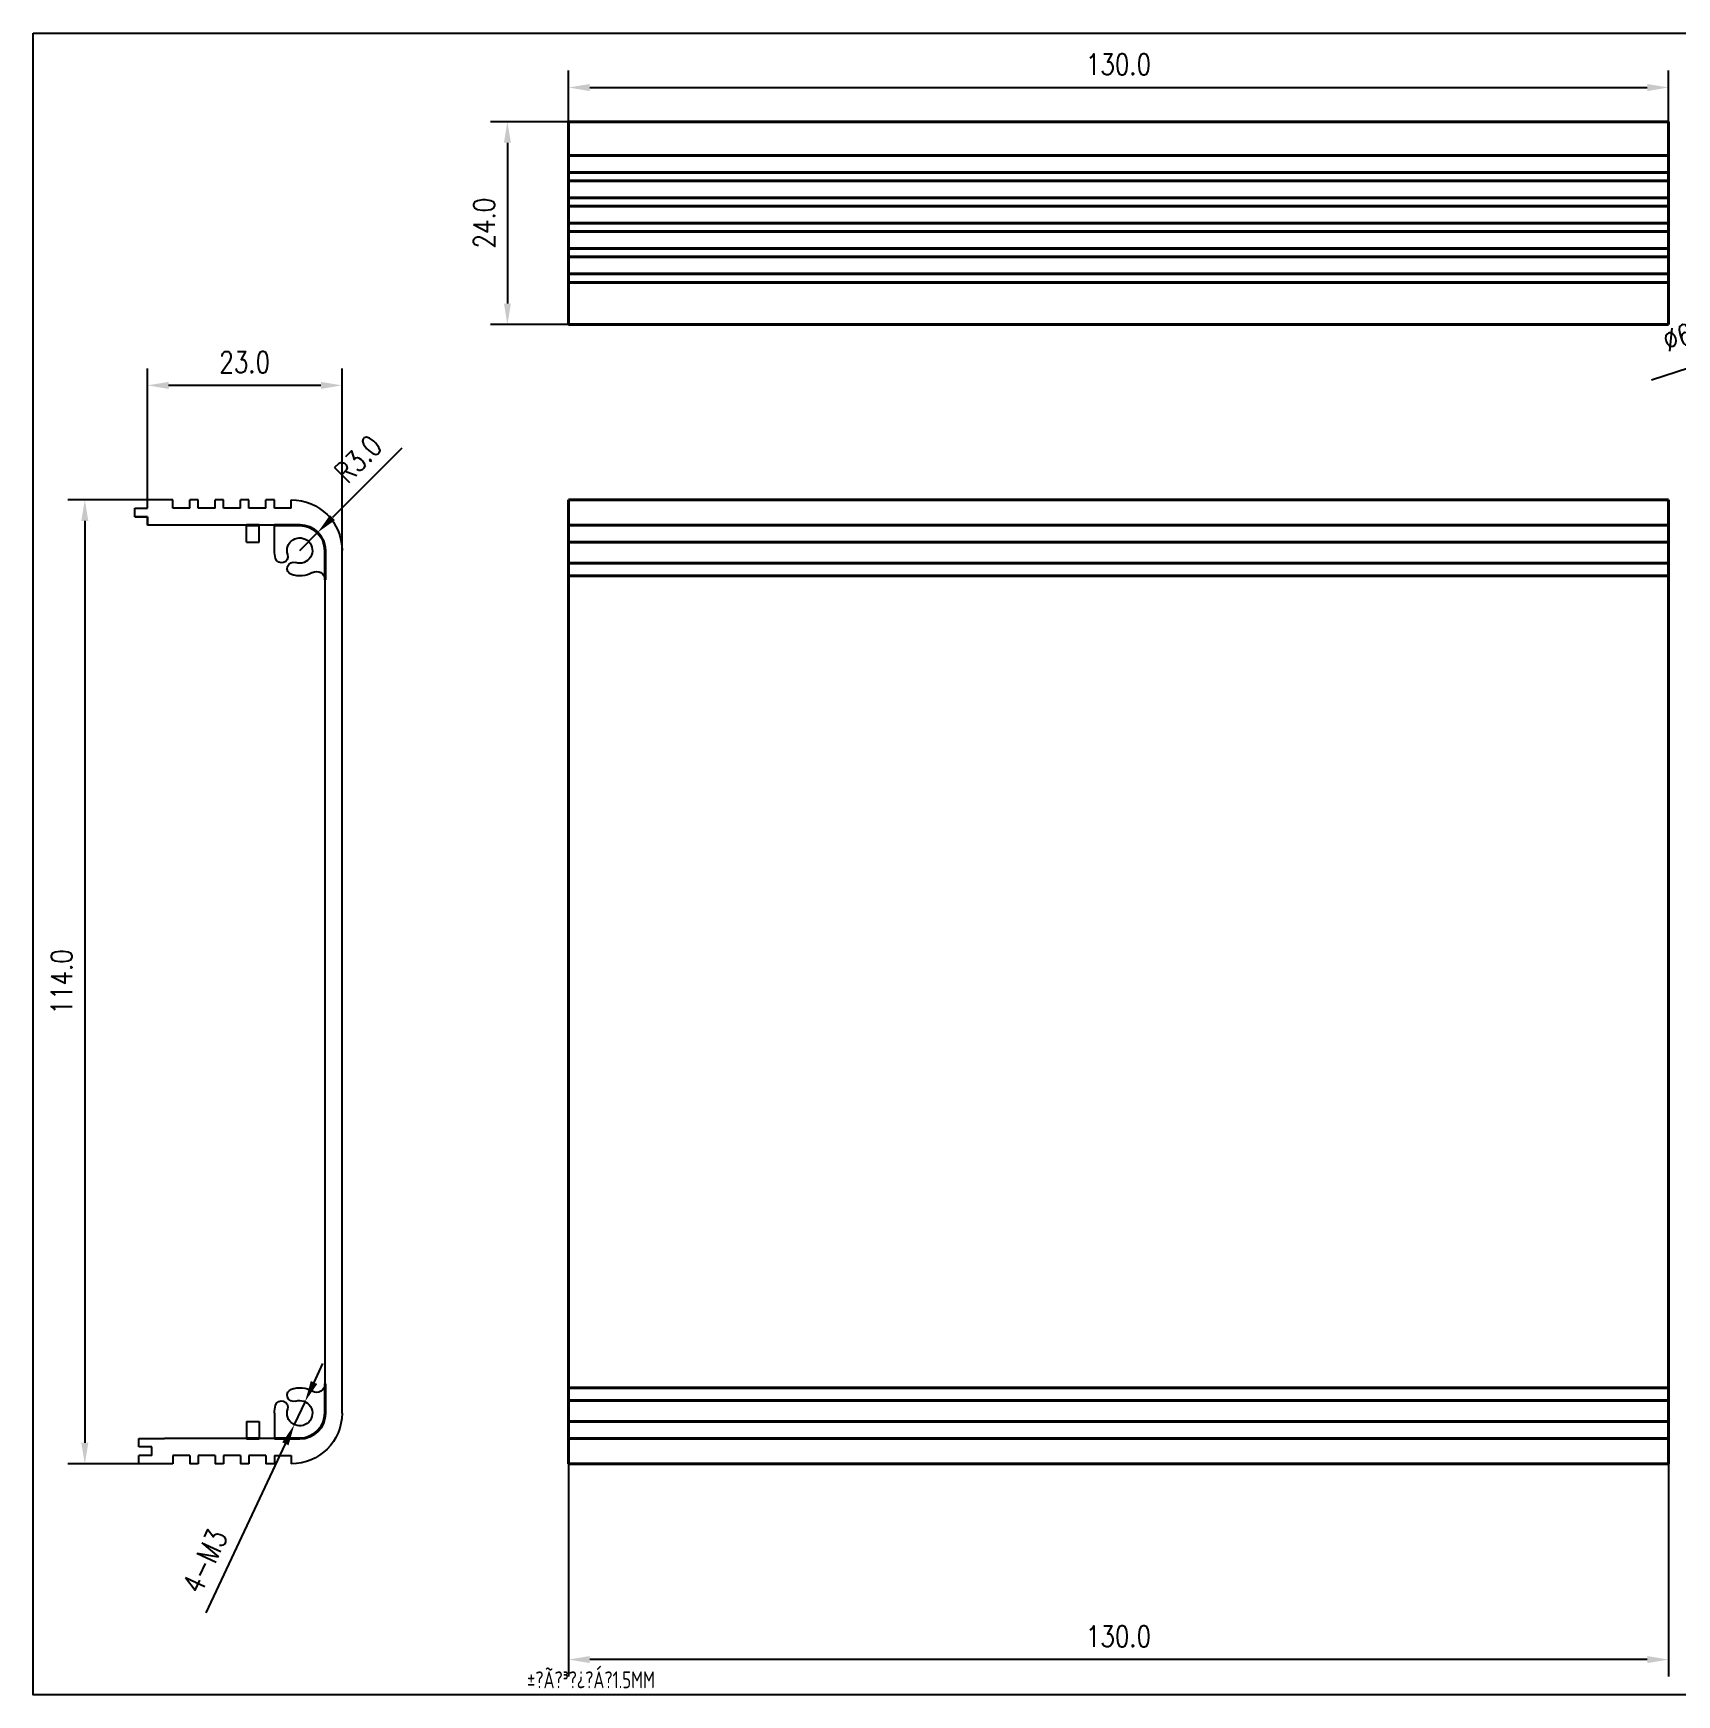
# Model space of a CAD drawing. Extents: x 2504 to 3118, y 66 to 340.
# Drawn here: x 2503.6 to 2697.9, y 143.3 to 339.8 of the extents above; entities that cross this region are included whole.
import ezdxf

# ---------------------------------------------------------------- set-up
doc = ezdxf.new("R2010")
doc.units = 0
doc.header["$MEASUREMENT"] = 0
doc.layers.get('0').update_dxf_attribs({"linetype": 'CONTINUOUS'})
doc.layers.get('DEFPOINTS').update_dxf_attribs({"linetype": 'CONTINUOUS'})
doc.layers.add('尺寸标注', color=7, linetype='CONTINUOUS')
doc.styles.add('PC_TEXTSTYLE', font='isocp.shx', dxfattribs={"width": 0.8, "bigfont": 'hzfs.shx'})
doc.styles.add('TH_GBDIM', font='romans.shx', dxfattribs={"width": 0.8, "bigfont": 'gbcbig.shx'})
doc.dimstyles.new('TH_GBDIM', dxfattribs={"dimtxt": 2.5, "dimasz": 2.5, "dimexe": 2, "dimexo": 0, "dimgap": 1.5, "dimtad": 1, "dimdec": 1, "dimzin": 0, "dimdsep": 46, "dimtxsty": 'TH_GBDIM', "dimcen": 2.5, "dimclrd": 5, "dimclre": 5, "dimclrt": 256, "dimadec": 0, "dimazin": 0, "dimtfac": 0.714286, "dimtdec": 1, "dimtmove": 0, "dimatfit": 3, "dimfxl": 1, "dimtzin": 0, "dimlwd": -1, "dimlwe": -1, "dimarcsym": 0})

# ---------------------------------------------------------------- blocks, each defined once
blk = doc.blocks.new('*D61')
at = {"layer": 'DEFPOINTS', "color": 0, "ltscale": 5, "transparency": 16777216}
for p in [(2735.48, 312.1), (2729.77, 310.23)]:
    blk.add_point(p, dxfattribs=at)
at = {"layer": '尺寸标注', "color": 5, "ltscale": 5, "transparency": 16777216}
for p, q in [((2737.85, 312.88), (2740.23, 313.66)), ((2735.48, 312.1), (2729.77, 310.23)), ((2694.93, 298.81), (2727.4, 309.45))]:
    blk.add_line(p, q, dxfattribs=at)
for points in [[(2737.72, 313.28), (2737.98, 312.49), (2735.48, 312.1)], [(2727.27, 309.85), (2727.53, 309.06), (2729.77, 310.23)]]:
    blk.add_solid(points, dxfattribs=at)
at = {"layer": '尺寸标注', "lineweight": 40, "ltscale": 5, "transparency": 16777216, "insert": (2708.92, 306.98), "char_height": 2.5, "attachment_point": 5, "rotation": 18.1554, "style": 'TH_GBDIM'}
blk.add_mtext('∅6.0 (countersunk)', dxfattribs=at)
blk = doc.blocks.new('*D182')
at = {"color": 5, "transparency": 16777216}
for p, q in [((2566.92, 170.64), (2566.92, 145.5)), ((2696.92, 170.64), (2696.92, 145.5)), ((2694.42, 147.5), (2569.42, 147.5))]:
    blk.add_line(p, q, dxfattribs=at)
for points in [[(2569.42, 147.92), (2569.42, 147.08), (2566.92, 147.5)], [(2694.42, 147.92), (2694.42, 147.08), (2696.92, 147.5)]]:
    blk.add_solid(points, dxfattribs=at)
at = {"layer": 'DEFPOINTS', "color": 0, "transparency": 16777216}
for p in [(2566.92, 170.64), (2696.92, 170.64), (2566.92, 147.5)]:
    blk.add_point(p, dxfattribs=at)
at = {"lineweight": 40, "transparency": 16777216, "insert": (2631.92, 150.25), "char_height": 2.5, "attachment_point": 5, "style": 'TH_GBDIM'}
blk.add_mtext('130.0', dxfattribs=at)
blk = doc.blocks.new('*D183')
at = {"color": 5, "transparency": 16777216}
for p, q in [((2547.19, 290.75), (2539.01, 282.53)), ((2535.13, 278.64), (2537.24, 280.76))]:
    blk.add_line(p, q, dxfattribs=at)
blk.add_solid([(2538.71, 282.83), (2539.3, 282.24), (2537.24, 280.76)], dxfattribs=at)
at = {"layer": 'DEFPOINTS', "color": 0, "transparency": 16777216}
for p in [(2537.24, 280.76), (2535.13, 278.64)]:
    blk.add_point(p, dxfattribs=at)
at = {"lineweight": 40, "transparency": 16777216, "insert": (2542.04, 289.47), "char_height": 2.5, "attachment_point": 5, "rotation": 45.0999, "style": 'TH_GBDIM'}
blk.add_mtext('R3.0', dxfattribs=at)
blk = doc.blocks.new('xc3')
for p, q in [((305.89, 1029.5), (304.89, 1029.5)), ((303.89, 1025), (303.89, 1028)), ((304.89, 1028), (303.89, 1028)), ((305.89, 1028), (306.89, 1028)), ((306.89, 1028), (305.89, 1028)), ((415.89, 1029), (414.89, 1029)), ((414.89, 1029), (414.89, 1026)), ((417.89, 1029), (416.89, 1029)), ((417.89, 1025), (417.89, 1029)), ((414.89, 1016.3), (414.89, 1026)), ((416.89, 1027.5), (415.89, 1027.5)), ((304.89, 1025), (303.89, 1025)), ((416.89, 1025), (417.89, 1025)), ((303.89, 1022), (303.89, 1023)), ((304.89, 1023), (303.89, 1023)), ((304.89, 1022), (303.89, 1022)), ((416.89, 1023), (417.89, 1023)), ((416.89, 1022), (417.89, 1022)), ((417.89, 1022), (417.89, 1023)), ((303.89, 1019), (303.89, 1020)), ((304.89, 1020), (303.89, 1020)), ((416.89, 1020), (417.89, 1020)), ((417.89, 1019), (417.89, 1020)), ((304.89, 1019), (303.89, 1019)), ((416.89, 1019), (417.89, 1019)), ((303.89, 1016), (303.89, 1017)), ((304.89, 1017), (303.89, 1017)), ((304.89, 1016), (303.89, 1016)), ((308.89, 1016.3), (308.89, 1014.8)), ((412.89, 1016.3), (412.89, 1014.8)), ((416.89, 1017), (417.89, 1017)), ((416.89, 1016), (417.89, 1016)), ((417.89, 1016), (417.89, 1017)), ((304.89, 1014), (303.89, 1014)), ((416.89, 1014), (417.89, 1014)), ((304.89, 1013), (303.89, 1013)), ((309.89, 1013), (306.89, 1013)), ((411.89, 1013), (414.89, 1013)), ((416.89, 1013), (417.89, 1013)), ((416.89, 1013), (416.89, 1011)), ((304.89, 1011), (303.89, 1011)), ((416.89, 1011), (417.89, 1011))]:
    blk.add_line(p, q)
at = {"linetype": 'Continuous'}
for p, q in [((304.89, 1029.5), (304.89, 1028)), ((305.89, 1029.5), (305.89, 1028)), ((305.89, 1028), (305.89, 1029.5)), ((306.89, 1016.3), (306.89, 1028)), ((415.89, 1027.5), (415.89, 1029)), ((416.89, 1027.5), (416.89, 1029)), ((304.89, 1023), (304.89, 1025)), ((416.89, 1023), (416.89, 1025)), ((304.89, 1020), (304.89, 1022)), ((416.89, 1020), (416.89, 1022)), ((304.89, 1017), (304.89, 1019)), ((416.89, 1017), (416.89, 1019)), ((304.89, 1014), (304.89, 1016)), ((308.89, 1016.3), (306.89, 1016.3)), ((412.89, 1016.3), (414.89, 1016.3)), ((416.89, 1014), (416.89, 1016)), ((303.89, 1013), (303.89, 1014)), ((308.89, 1014.8), (306.89, 1014.8)), ((306.89, 1013), (306.89, 1014.8)), ((306.89, 1013), (306.89, 1014.8)), ((412.89, 1014.8), (414.89, 1014.8)), ((414.89, 1014), (414.89, 1014.8)), ((414.89, 1013), (414.89, 1014.8)), ((414.89, 1013), (414.89, 1014.8)), ((414.89, 1013), (414.89, 1014.5)), ((417.89, 1013), (417.89, 1014)), ((304.89, 1011), (304.89, 1013)), ((408.43, 1007), (313.36, 1007)), ((411.89, 1005), (309.89, 1005))]:
    blk.add_line(p, q, dxfattribs=at)
for centre, radius, start, end in [((309.89, 1010), 3, 71.3878, 90), ((310.61, 1012.14), 0.75, 251.3878, 71.3878), ((411.18, 1012.14), 0.75, 108.6122, 288.6122), ((411.89, 1010), 3, 90, 108.6122), ((309.89, 1011), 6, 180, 270), ((309.89, 1010), 1.5, 71.3878, 18.6122), ((312.03, 1010.72), 0.75, 18.6122, 198.6122), ((309.89, 1010), 3, 330, 18.6122), ((309.89, 1010), 3, 0, 18.6122), ((411.89, 1010), 3, 161.3878, 210), ((411.89, 1010), 3, 161.3878, 180), ((409.76, 1010.72), 0.75, 341.3878, 161.3878), ((411.89, 1010), 1.5, 161.3878, 108.6122), ((411.89, 1011), 6, 270, 0), ((313.36, 1008), 1, 150, 270), ((408.43, 1008), 1, 270, 30)]:
    blk.add_arc(centre, radius, start, end)
blk = doc.blocks.new('*D179')
at = {"color": 5, "transparency": 16777216}
for p, q in [((2536.82, 180.26), (2537.88, 182.53)), ((2535.76, 178), (2534.49, 175.28)), ((2524.09, 153.01), (2533.43, 173.01))]:
    blk.add_line(p, q, dxfattribs=at)
for points in [[(2536.44, 180.44), (2537.2, 180.09), (2535.76, 178)], [(2533.06, 173.19), (2533.81, 172.84), (2534.49, 175.28)]]:
    blk.add_solid(points, dxfattribs=at)
at = {"layer": 'DEFPOINTS', "color": 0, "transparency": 16777216}
for p in [(2535.76, 178), (2534.49, 175.28)]:
    blk.add_point(p, dxfattribs=at)
at = {"lineweight": 40, "transparency": 16777216, "insert": (2523.93, 159.16), "char_height": 2.5, "attachment_point": 5, "rotation": 64.9609, "style": 'TH_GBDIM'}
blk.add_mtext('4-M3', dxfattribs=at)
blk = doc.blocks.new('*D180')
at = {"layer": 'DEFPOINTS', "color": 0, "ltscale": 5, "transparency": 16777216}
for p in [(2517.13, 284.64), (2509.73, 170.64), (2516.13, 170.64)]:
    blk.add_point(p, dxfattribs=at)
at = {"layer": '尺寸标注', "color": 5, "ltscale": 5, "transparency": 16777216}
for p, q in [((2517.13, 284.64), (2507.73, 284.64)), ((2509.73, 282.14), (2509.73, 173.14)), ((2516.13, 170.64), (2507.73, 170.64))]:
    blk.add_line(p, q, dxfattribs=at)
for points in [[(2509.31, 282.14), (2510.14, 282.14), (2509.73, 284.64)], [(2509.31, 173.14), (2510.14, 173.14), (2509.73, 170.64)]]:
    blk.add_solid(points, dxfattribs=at)
at = {"layer": '尺寸标注', "lineweight": 40, "ltscale": 5, "transparency": 16777216, "insert": (2506.98, 227.64), "char_height": 2.5, "attachment_point": 5, "rotation": 90, "style": 'TH_GBDIM'}
blk.add_mtext('114.0', dxfattribs=at)
blk = doc.blocks.new('*D181')
at = {"layer": 'DEFPOINTS', "color": 0, "ltscale": 5, "transparency": 16777216}
for p in [(2517.13, 298.17), (2517.13, 284.64), (2540.13, 278.64)]:
    blk.add_point(p, dxfattribs=at)
at = {"layer": '尺寸标注', "color": 5, "ltscale": 5, "transparency": 16777216}
for p, q in [((2517.13, 284.64), (2517.13, 300.17)), ((2540.13, 278.64), (2540.13, 300.17)), ((2537.63, 298.17), (2519.63, 298.17))]:
    blk.add_line(p, q, dxfattribs=at)
for points in [[(2519.63, 298.58), (2519.63, 297.75), (2517.13, 298.17)], [(2537.63, 298.58), (2537.63, 297.75), (2540.13, 298.17)]]:
    blk.add_solid(points, dxfattribs=at)
at = {"layer": '尺寸标注', "lineweight": 40, "ltscale": 5, "transparency": 16777216, "insert": (2528.63, 300.92), "char_height": 2.5, "attachment_point": 5, "style": 'TH_GBDIM'}
blk.add_mtext('23.0', dxfattribs=at)
blk = doc.blocks.new('*D220')
at = {"layer": 'DEFPOINTS', "color": 0, "ltscale": 5, "transparency": 16777216}
for p in [(2696.92, 333.39), (2566.92, 329.35), (2696.92, 329.35)]:
    blk.add_point(p, dxfattribs=at)
at = {"layer": '尺寸标注', "color": 5, "ltscale": 5, "transparency": 16777216}
for p, q in [((2566.92, 329.35), (2566.92, 335.39)), ((2696.92, 329.35), (2696.92, 335.39)), ((2569.42, 333.39), (2694.42, 333.39))]:
    blk.add_line(p, q, dxfattribs=at)
for points in [[(2569.42, 333.81), (2569.42, 332.97), (2566.92, 333.39)], [(2694.42, 333.81), (2694.42, 332.97), (2696.92, 333.39)]]:
    blk.add_solid(points, dxfattribs=at)
at = {"layer": '尺寸标注', "ltscale": 5, "transparency": 16777216, "insert": (2631.92, 336.14), "char_height": 2.5, "attachment_point": 5, "style": 'TH_GBDIM'}
blk.add_mtext('130.0', dxfattribs=at)
blk = doc.blocks.new('*D221')
at = {"layer": 'DEFPOINTS', "color": 0, "ltscale": 5, "transparency": 16777216}
for p in [(2566.92, 329.35), (2559.68, 305.35), (2566.92, 305.35)]:
    blk.add_point(p, dxfattribs=at)
at = {"layer": '尺寸标注', "color": 5, "ltscale": 5, "transparency": 16777216}
for p, q in [((2566.92, 329.35), (2557.68, 329.35)), ((2559.68, 326.85), (2559.68, 307.85)), ((2566.92, 305.35), (2557.68, 305.35))]:
    blk.add_line(p, q, dxfattribs=at)
for points in [[(2559.27, 326.85), (2560.1, 326.85), (2559.68, 329.35)], [(2559.27, 307.85), (2560.1, 307.85), (2559.68, 305.35)]]:
    blk.add_solid(points, dxfattribs=at)
at = {"layer": '尺寸标注', "ltscale": 5, "transparency": 16777216, "insert": (2556.93, 317.35), "char_height": 2.5, "attachment_point": 5, "rotation": 90, "style": 'TH_GBDIM'}
blk.add_mtext('24.0', dxfattribs=at)

msp = doc.modelspace()

# ---------------------------------------------------------------- linework, layer by layer
at = {"lineweight": 40}
for p, q in [((2566.92, 305.35), (2566.92, 329.35)), ((2696.92, 329.35), (2566.92, 329.35)), ((2566.92, 305.35), (2566.92, 329.35)), ((2696.92, 305.35), (2696.92, 329.35)), ((2696.92, 305.35), (2696.92, 329.35)), ((2696.92, 325.35), (2566.92, 325.35)), ((2696.92, 323.35), (2566.92, 323.35)), ((2696.92, 322.35), (2566.92, 322.35)), ((2582.98, 320.35), (2566.92, 320.35)), ((2644.98, 320.35), (2612.86, 320.35)), ((2658.98, 320.35), (2626.86, 320.35)), ((2696.92, 320.35), (2688.86, 320.35)), ((2582.98, 319.35), (2566.92, 319.35)), ((2644.98, 319.35), (2612.86, 319.35)), ((2658.98, 319.35), (2626.86, 319.35)), ((2696.92, 319.35), (2688.86, 319.35)), ((2696.92, 317.35), (2566.92, 317.35)), ((2696.92, 316.35), (2566.92, 316.35)), ((2696.92, 314.35), (2566.92, 314.35)), ((2696.92, 313.35), (2566.92, 313.35)), ((2696.92, 311.35), (2566.92, 311.35)), ((2696.92, 310.35), (2566.92, 310.35)), ((2696.92, 305.35), (2566.92, 305.35)), ((2566.92, 284.64), (2566.92, 170.64)), ((2696.92, 284.64), (2566.92, 284.64)), ((2696.92, 284.64), (2696.92, 170.64)), ((2530.33, 281.64), (2528.83, 281.64)), ((2532.13, 281.64), (2535.13, 281.64)), ((2696.92, 281.64), (2566.92, 281.64)), ((2696.92, 281.64), (2696.92, 275.64)), ((2696.92, 279.64), (2566.92, 279.64)), ((2538.13, 275.17), (2538.13, 278.64)), ((2696.92, 277.14), (2566.92, 277.14)), ((2696.92, 275.64), (2566.92, 275.64)), ((2538.13, 180.1), (2538.13, 176.64)), ((2696.92, 179.64), (2566.92, 179.64)), ((2696.92, 179.64), (2696.92, 173.64)), ((2696.92, 178.14), (2566.92, 178.14)), ((2696.92, 175.64), (2566.92, 175.64)), ((2530.33, 173.64), (2528.83, 173.64)), ((2532.13, 173.64), (2535.13, 173.64)), ((2696.92, 173.64), (2566.92, 173.64)), ((2696.92, 170.64), (2566.92, 170.64))]:
    msp.add_line(p, q, dxfattribs=at)
for centre, start, end in [((2535.13, 278.64), 0, 90), ((2535.13, 176.64), 270, 0)]:
    msp.add_arc(centre, 3, start, end, dxfattribs=at)
at = {"layer": '尺寸标注', "lineweight": 40, "ltscale": 5}
for p, q in [((2696.92, 320.35), (2566.92, 320.35)), ((2566.92, 319.35), (2696.92, 319.35))]:
    msp.add_line(p, q, dxfattribs=at)
at = {"layer": '尺寸标注', "ltscale": 5}
msp.add_lwpolyline([(2503.63, 339.81), (2876.45, 339.81), (2876.45, 143.34), (2503.63, 143.34)], close=True, dxfattribs=at)

# ---------------------------------------------------------------- block references
at = {"lineweight": 40, "xscale": -1, "rotation": 90.00000000002605}
msp.add_blockref('xc3', (3545.13, 588.53), dxfattribs=at)

# ---------------------------------------------------------------- texts
at = {"linetype": 'ByBlock', "insert": (2562, 146.11), "char_height": 2, "width": 19.549, "attachment_point": 1, "style": 'PC_TEXTSTYLE'}
msp.add_mtext('±?Ã?³?¿?Á?1.5MM', dxfattribs=at)

# ---------------------------------------------------------------- dimensions: what is measured, and where the dimension line sits
at = {"lineweight": 40}
dim = msp.add_radius_dim(center=(2535.13, 278.64), mpoint=(2537.24, 280.76), dimstyle='TH_GBDIM', dxfattribs=at)
dim.commit()
dim.dimension.update_dxf_attribs({"geometry": '*D183', "text_midpoint": (2542.04, 289.47)})
dim = msp.add_diameter_dim_2p(p1=(2535.76, 178), p2=(2534.49, 175.28), text='4-M3', dimstyle='TH_GBDIM', dxfattribs=at)
dim.commit()
dim.dimension.update_dxf_attribs({"geometry": '*D179', "text_midpoint": (2526.42, 157.99), "dimtype": 163})
dim = msp.add_linear_dim(base=(2566.92, 147.5), p1=(2696.92, 170.64), p2=(2566.92, 170.64), dimstyle='TH_GBDIM', dxfattribs=at)
dim.commit()
dim.dimension.update_dxf_attribs({"geometry": '*D182', "text_midpoint": (2631.92, 150.25)})
at = {"layer": '尺寸标注', "ltscale": 5}
dim = msp.add_linear_dim(base=(2696.92, 333.39), p1=(2566.92, 329.35), p2=(2696.92, 329.35), dimstyle='TH_GBDIM', override={"dimfxl": 0.18}, dxfattribs=at)
dim.commit()
dim.dimension.update_dxf_attribs({"geometry": '*D220', "text_midpoint": (2631.92, 336.14)})
dim = msp.add_linear_dim(base=(2559.68, 305.35), p1=(2566.92, 329.35), p2=(2566.92, 305.35), angle=90, dimstyle='TH_GBDIM', override={"dimfxl": 0.18}, dxfattribs=at)
dim.commit()
dim.dimension.update_dxf_attribs({"geometry": '*D221', "text_midpoint": (2556.93, 317.35)})
at = {"layer": '尺寸标注', "lineweight": 40, "ltscale": 5}
dim = msp.add_diameter_dim_2p(p1=(2735.48, 312.1), p2=(2729.77, 310.23), text='<> (countersunk)', dimstyle='TH_GBDIM', dxfattribs=at)
dim.commit()
dim.dimension.update_dxf_attribs({"geometry": '*D61', "text_midpoint": (2709.98, 303.74)})
dim = msp.add_linear_dim(base=(2517.13, 298.17), p1=(2540.13, 278.64), p2=(2517.13, 284.64), dimstyle='TH_GBDIM', dxfattribs=at)
dim.commit()
dim.dimension.update_dxf_attribs({"geometry": '*D181', "text_midpoint": (2528.63, 300.92)})
dim = msp.add_linear_dim(base=(2509.73, 170.64), p1=(2517.13, 284.64), p2=(2516.13, 170.64), angle=270, dimstyle='TH_GBDIM', dxfattribs=at)
dim.commit()
dim.dimension.update_dxf_attribs({"geometry": '*D180', "text_midpoint": (2506.98, 227.64)})

doc.saveas('drawing.dxf')
